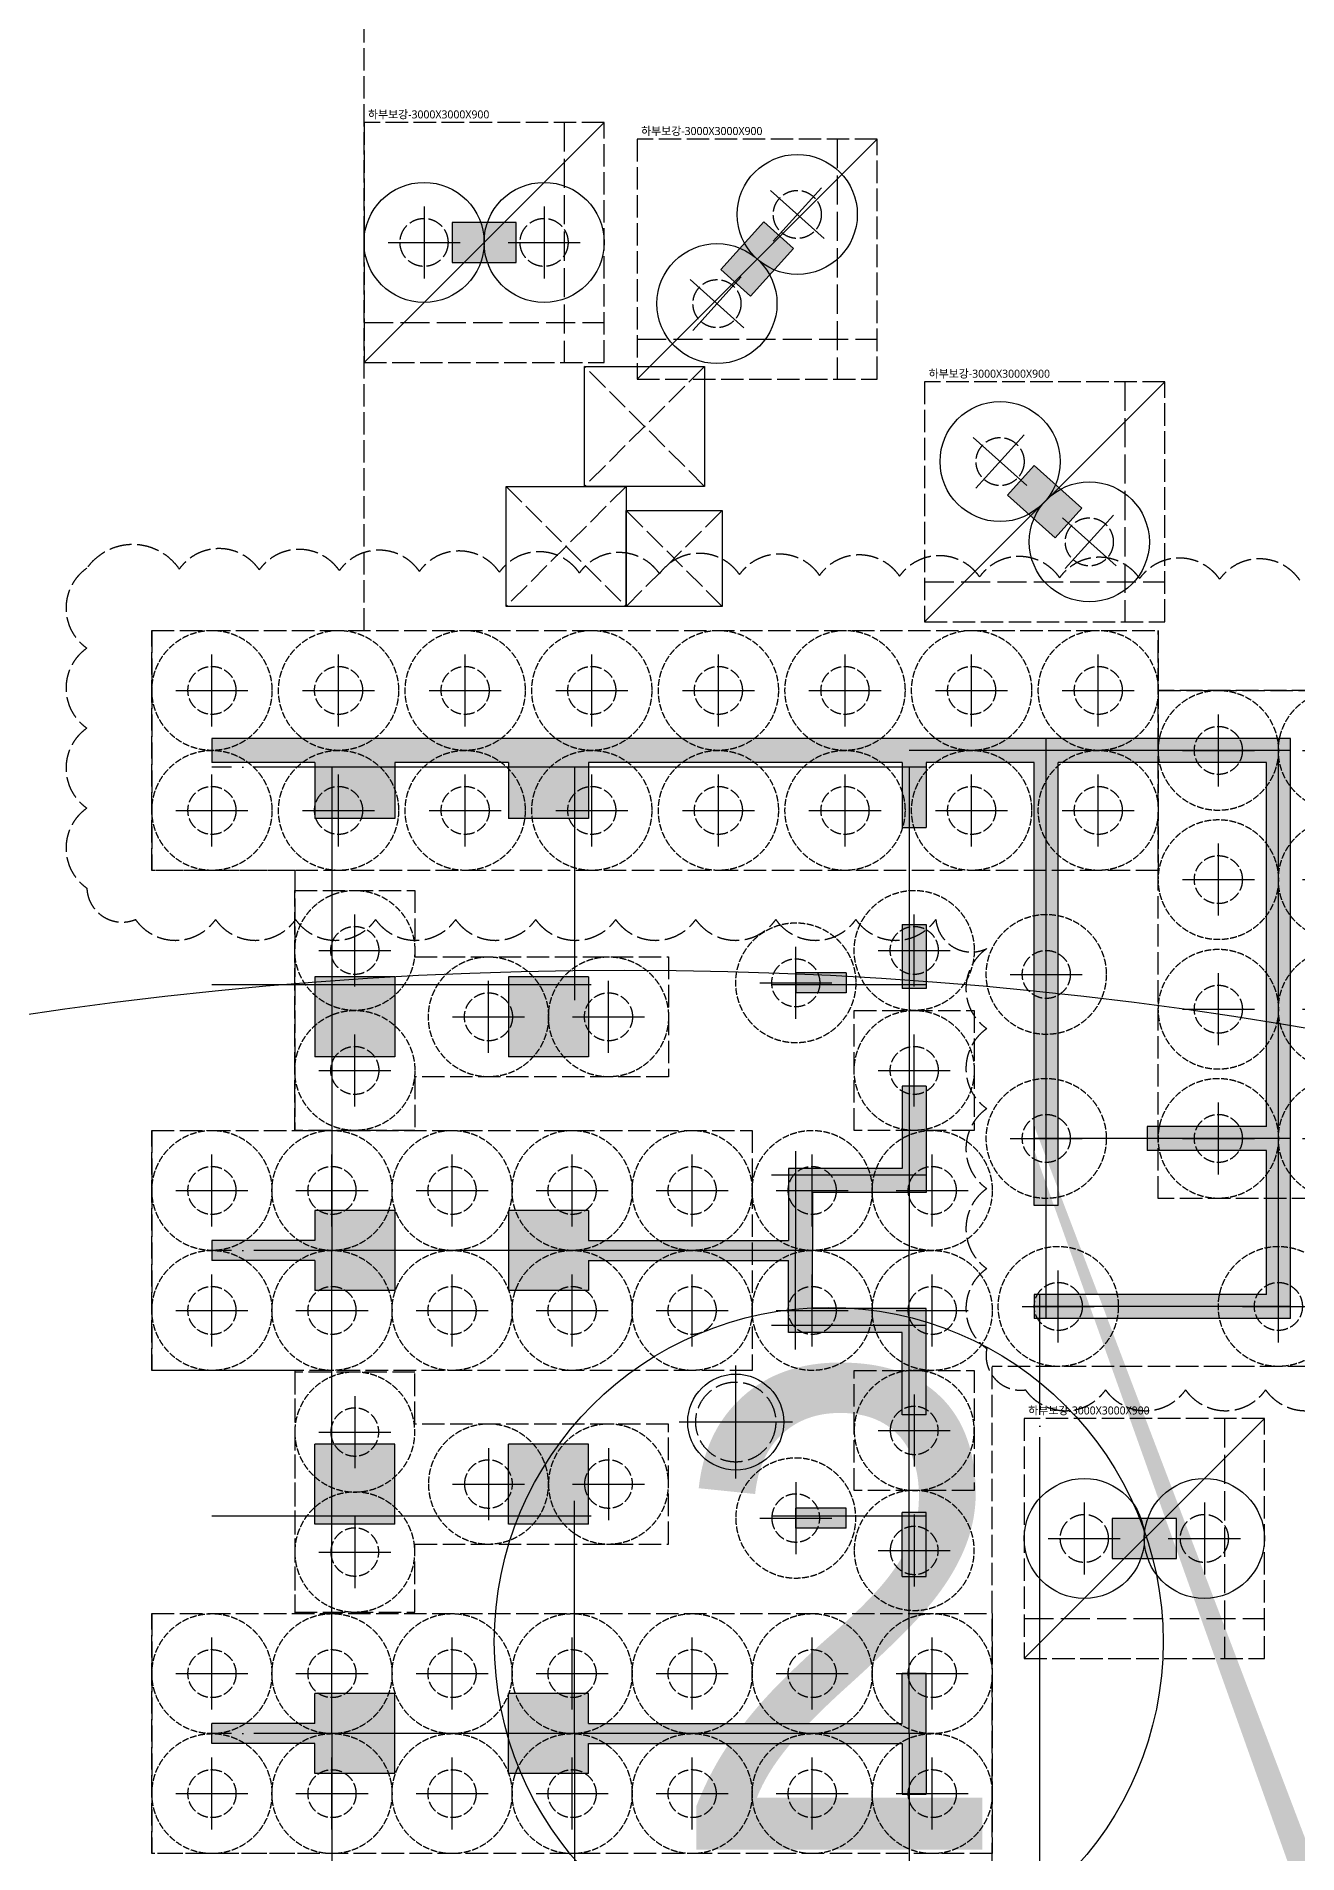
# Model space of a CAD drawing. Header units: millimetres. Extents: x 327808 to 2562540, y -728300 to 402793.
# Drawn here: x 1027270 to 1043029, y -83241 to -60525 of the extents above; entities that cross this region are included whole.
import ezdxf
from ezdxf.enums import TextEntityAlignment as Align

# ---------------------------------------------------------------- set-up
doc = ezdxf.new("R2010")
doc.units = ezdxf.units.MM
doc.header["$LTSCALE"] = 140
for name, pattern in [('CEN', [62, 60, -1, 0, -1]), ('CONTINOUS', [0]), ('HID', [2.5, 2, -0.5])]:
    doc.linetypes.add(name, pattern=pattern)
doc.layers.add('0106', color=30, linetype='HID', plot=False)
doc.layers.add('DEFPOINT', color=144, linetype='Continuous', plot=False)
for name, color, linetype in [('252', 252, 'Continuous'), ('BAR-B', 2, 'HID'), ('CEN', 1, 'CEN'), ('PILE', 3, 'HID'), ('PILE-P', 4, 'HID'), ('WALL', 4, 'Continuous'), ('기초꺽임', 7, 'Continuous'), ('기초연단', 3, 'Continuous'), ('보강구간', 6, 'HID'), ('집수정', 21, 'Continuous'), ('집수정-영구', 1, 'Continuous'), ('집수정-우수', 6, 'Continuous'), ('집수정-주동', 21, 'Continuous'), ('하부보강', 7, 'HID')]:
    doc.layers.add(name, color=color, linetype=linetype)
doc.styles.add('맑은고딕', font='malgun.ttf')
doc.styles.add('울릉도L', font='')
doc.styles.get('울릉도L').set_extended_font_data('Dotum')

# ---------------------------------------------------------------- blocks, each defined once
blk = doc.blocks.new('A$C762E058C')
at = {"layer": '252'}
h = blk.add_hatch(color=256, dxfattribs=at)
h.dxf.hatch_style = 1
h.paths.add_polyline_path([(109600, -22900), (108800, -22900), (108800, -23400), (109600, -23400)])
h.paths.add_polyline_path([(116670, -26473), (116075, -25938), (115741, -26309), (116335, -26845)])
h.paths.add_polyline_path([(112530, -23822), (113066, -23228), (112694, -22893), (112159, -23488)])
h.paths.add_polyline_path([(109700, -15900), (109700, -15100), (109200, -15100), (109200, -15900)])
h.paths.add_polyline_path([(80600, -15900), (80600, -15100), (80100, -15100), (80100, -15900)])
h.paths.add_polyline_path([(73500, -15900), (73500, -15100), (73000, -15100), (73000, -15900)])
h.paths.add_polyline_path([(93700, -15900), (93700, -15100), (93200, -15100), (93200, -15900)])
h.paths.add_polyline_path([(101700, -15900), (101700, -15100), (101200, -15100), (101200, -15900)])
h.paths.add_polyline_path([(85700, -15900), (85700, -15100), (85200, -15100), (85200, -15900)])
h = blk.add_hatch(color=256, dxfattribs=at)
h.dxf.hatch_style = 1
h.paths.add_polyline_path([(124805, -55785), (124805, -55985), (123925, -55985), (123925, -56285), (125305, -56285), (125305, -57445), (126255, -57445), (126255, -63825), (124900, -63825), (124900, -64125), (125200, -64125), (125200, -64625), (125700, -64625), (125700, -64125), (126255, -64125), (126255, -65410), (126505, -65410), (126505, -64125), (127860, -64125), (127860, -63825), (126505, -63825), (126505, -57445), (127455, -57445), (127455, -56285), (128835, -56285), (128835, -55985), (127155, -55985), (127155, -57145), (126380, -57145), (125605, -57145), (125605, -55985), (125605, -55785)])
h.paths.add_polyline_path([(106100, -55300), (105300, -55300), (105300, -55800), (106100, -55800)])
h.paths.add_polyline_path([(105600, -63900), (105800, -63900), (105800, -65410), (106100, -65410), (106100, -64125), (107400, -64125), (107400, -63825), (106100, -63825), (106100, -60730), (109280, -60730), (109280, -60480), (106100, -60480), (106100, -56285), (106915, -56285), (106915, -55985), (105800, -55985), (105800, -63100), (105600, -63100)])
h.paths.add_polyline_path([(133680, -63250), (133480, -63250), (133480, -55950), (133680, -55950), (133680, -55150), (133480, -55150), (133480, -54495), (133180, -54495), (133180, -55985), (132365, -55985), (132365, -56285), (133180, -56285), (133180, -60480), (130000, -60480), (130000, -60730), (133180, -60730), (133180, -63825), (131880, -63825), (131880, -64125), (133180, -64125), (133180, -65410), (133480, -65410), (133480, -64050), (133680, -64050)])
h.paths.add_polyline_path([(117700, -64625), (117700, -63825), (117200, -63825), (117200, -64625)], flags=17)
h.paths.add_polyline_path([(109700, -63825), (109200, -63825), (108910, -63825), (108910, -64125), (109200, -64125), (109200, -64625), (109700, -64625)])
h.paths.add_polyline_path([(124075, -54635), (124375, -54635), (124375, -46185), (117850, -46185), (117850, -45985), (117050, -45985), (117050, -46185), (116075, -46185), (116075, -46485), (116525, -46485), (116525, -49385), (116825, -49385), (116825, -46485), (121375, -46485), (121375, -49085), (117935, -49085), (117935, -49385), (121850, -49385), (121850, -49085), (121675, -49085), (121675, -46485), (124075, -46485), (124075, -49085), (123420, -49085), (123420, -49385), (124075, -49385), (124075, -51585), (123475, -51585), (123475, -51885), (124075, -51885), (124075, -54185), (119175, -54185), (119175, -51885), (119875, -51885), (119875, -51585), (118875, -51585), (118875, -54185), (116525, -54185), (116525, -54485), (124075, -54485)])
h.paths.add_polyline_path([(120965, -51885), (122285, -51885), (122285, -51585), (120965, -51585)], flags=17)
h.paths.add_polyline_path([(114725, -53185), (113725, -53185), (113725, -53885), (110505, -53885), (110505, -53185), (109505, -53185), (109505, -53885), (108085, -53885), (108085, -53185), (107085, -53185), (107085, -53885), (105800, -53885), (105800, -54185), (114725, -54185)])
h.paths.add_polyline_path([(113025, -65410), (112775, -65410), (112775, -64125), (111420, -64125), (111420, -63825), (112775, -63825), (112775, -57445), (111825, -57445), (111825, -56285), (110445, -56285), (110445, -55985), (112125, -55985), (112125, -57145), (112900, -57145), (113675, -57145), (113675, -55985), (115355, -55985), (115355, -56285), (113975, -56285), (113975, -57445), (113025, -57445), (113025, -63825), (114380, -63825), (114380, -64125), (113025, -64125)])
h.paths.add_polyline_path([(119765, -65410), (119515, -65410), (119515, -64125), (118400, -64125), (118400, -63825), (119515, -63825), (119515, -60730), (116520, -60730), (116520, -60480), (119515, -60480), (119515, -56285), (118885, -56285), (118885, -55985), (119640, -55985), (120395, -55985), (120395, -56285), (119765, -56285), (119765, -60480), (122760, -60480), (122760, -60730), (119765, -60730), (119765, -63825), (120880, -63825), (120880, -64125), (119765, -64125)])
h.paths.add_polyline_path([(122390, -64125), (122390, -63825), (122790, -63825), (122790, -64125)])
h.paths.add_polyline_path([(122510, -63125), (122760, -63125), (122760, -61590), (122510, -61590)], flags=17)
h.paths.add_polyline_path([(122510, -56985), (122760, -56985), (122760, -57815), (122510, -57815)], flags=17)
h.paths.add_polyline_path([(121905, -56285), (122705, -56285), (122705, -55985), (121905, -55985)])
h.paths.add_polyline_path([(130370, -64125), (130370, -63825), (129970, -63825), (129970, -64125)])
h.paths.add_polyline_path([(130250, -63125), (130000, -63125), (130000, -61590), (130250, -61590)])
h.paths.add_polyline_path([(130250, -56985), (130000, -56985), (130000, -57815), (130250, -57815)])
h.paths.add_polyline_path([(130855, -56285), (130055, -56285), (130055, -55985), (130855, -55985)], flags=17)
h.paths.add_polyline_path([(116890, -64125), (116890, -63825), (116490, -63825), (116490, -64125)])
h.paths.add_polyline_path([(116770, -63125), (116520, -63125), (116520, -61590), (116770, -61590)])
h.paths.add_polyline_path([(116770, -56985), (116520, -56985), (116520, -57815), (116770, -57815)])
h.paths.add_polyline_path([(117375, -56285), (116575, -56285), (116575, -55985), (117375, -55985)])
h.paths.add_polyline_path([(109030, -63125), (109280, -63125), (109280, -61590), (109030, -61590)], flags=17)
h.paths.add_polyline_path([(109030, -56985), (109280, -56985), (109280, -57815), (109030, -57815)], flags=17)
h.paths.add_polyline_path([(108425, -56285), (109225, -56285), (109225, -55985), (108425, -55985)])
h.paths.add_polyline_path([(125850, -47200), (125050, -47200), (125050, -47700), (125850, -47700)])
h.paths.add_polyline_path([(114725, -50300), (113725, -50300), (113725, -51300), (114725, -51300)])
h.paths.add_polyline_path([(110505, -50300), (109505, -50300), (109505, -51300), (110505, -51300)])
h.paths.add_polyline_path([(108085, -50300), (107085, -50300), (107085, -51300), (108085, -51300)])
h.paths.add_polyline_path([(110505, -45410), (109505, -45410), (109505, -44410), (110505, -44410)])
h.paths.add_polyline_path([(108085, -45410), (107085, -45410), (107085, -44410), (108085, -44410)])
h.paths.add_polyline_path([(110505, -48330), (109505, -48330), (109505, -47330), (110505, -47330), (110505, -47705), (113005, -47705), (113005, -46805), (114425, -46805), (114425, -45775), (114725, -45775), (114725, -47105), (113305, -47105), (113305, -47830), (113305, -48555), (114725, -48555), (114725, -49850), (114425, -49850), (114425, -48855), (113005, -48855), (113005, -47955), (110505, -47955)])
h.paths.add_polyline_path([(108085, -48330), (107085, -48330), (107085, -47955), (105800, -47955), (105800, -47705), (107085, -47705), (107085, -47330), (108085, -47330)])
h.paths.add_polyline_path([(113725, -44360), (113725, -44610), (113095, -44610), (113095, -44360)])
h.paths.add_polyline_path([(114425, -43755), (114425, -44555), (114725, -44555), (114725, -43755)])
h.paths.add_polyline_path([(133850, -47200), (133050, -47200), (133050, -47700), (133850, -47700)])
h.paths.add_polyline_path([(125850, -39100), (125050, -39100), (125050, -39600), (125850, -39600)])
h.paths.add_polyline_path([(117850, -39100), (117050, -39100), (117050, -39600), (117850, -39600)], flags=17)
h.paths.add_polyline_path([(117485, -34200), (117485, -34500), (118975, -34500), (118975, -36300), (116075, -36300), (116075, -36600), (119275, -36600), (119275, -29350), (105800, -29350), (105800, -29650), (107085, -29650), (107085, -30350), (108085, -30350), (108085, -29650), (109505, -29650), (109505, -30350), (110505, -30350), (110505, -29650), (114425, -29650), (114425, -30465), (114725, -30465), (114725, -29650), (116075, -29650), (116075, -35190), (116375, -35190), (116375, -29650), (118975, -29650), (118975, -34200)])
h.paths.add_polyline_path([(110505, -41290), (109505, -41290), (109505, -42290), (110505, -42290), (110505, -41915), (114425, -41915), (114425, -42545), (114725, -42545), (114725, -41790), (114725, -41035), (114425, -41035), (114425, -41665), (110505, -41665)])
h.paths.add_polyline_path([(108085, -41290), (107085, -41290), (107085, -41665), (105800, -41665), (105800, -41915), (107085, -41915), (107085, -42290), (108085, -42290)])
h.paths.add_polyline_path([(110505, -38170), (109505, -38170), (109505, -39170), (110505, -39170)])
h.paths.add_polyline_path([(108085, -38170), (107085, -38170), (107085, -39170), (108085, -39170)])
h.paths.add_polyline_path([(110505, -36250), (109505, -36250), (109505, -35250), (110505, -35250), (110505, -35625), (113005, -35625), (113005, -34725), (114425, -34725), (114425, -33695), (114725, -33695), (114725, -35025), (113305, -35025), (113305, -35750), (113305, -36475), (114725, -36475), (114725, -37805), (114425, -37805), (114425, -36775), (113005, -36775), (113005, -35875), (110505, -35875)])
h.paths.add_polyline_path([(108085, -36250), (107085, -36250), (107085, -35875), (105800, -35875), (105800, -35625), (107085, -35625), (107085, -35250), (108085, -35250)])
h.paths.add_polyline_path([(110505, -33330), (109505, -33330), (109505, -32330), (110505, -32330)], flags=17)
h.paths.add_polyline_path([(108085, -33330), (107085, -33330), (107085, -32330), (108085, -32330)], flags=17)
h.paths.add_polyline_path([(113725, -39220), (113725, -38970), (113095, -38970), (113095, -39220)])
h.paths.add_polyline_path([(114425, -39825), (114425, -39025), (114725, -39025), (114725, -39825)])
h.paths.add_polyline_path([(113725, -32280), (113725, -32530), (113095, -32530), (113095, -32280)], flags=17)
h.paths.add_polyline_path([(114425, -31675), (114425, -32475), (114725, -32475), (114725, -31675)], flags=17)
edge = h.paths.add_edge_path()
edge.add_line((121375, -49385), (121850, -49385))
edge.add_line((116075, -34200), (116075, -34500))
blk = doc.blocks.new('PILE-600')
at = {"layer": 'DEFPOINT', "color": 173, "linetype": 'HID', "ltscale": 0.3}
blk.add_circle((0, 0), 750, dxfattribs=at)
at = {"layer": 'PILE', "linetype": 'Continuous'}
for p, q in [((0, -450), (0, 450)), ((-450, 0), (450, 0))]:
    blk.add_line(p, q, dxfattribs=at)
at = {"layer": 'PILE', "ltscale": 0.5}
blk.add_circle((0, 0), 300, dxfattribs=at)
blk = doc.blocks.new('집수정-주동')
at = {"layer": '집수정-주동'}
for p, q in [((0, 707), (0, -707)), ((707, 0), (-707, 0))]:
    blk.add_line(p, q, dxfattribs=at)
blk.add_circle((0, 0), 600, dxfattribs=at)
at = {"layer": '집수정-주동', "linetype": 'HID'}
blk.add_circle((0, 0), 500, dxfattribs=at)
blk = doc.blocks.new('PILE-P')
at = {"layer": 'DEFPOINT'}
blk.add_circle((0, 0), 750, dxfattribs=at)
at = {"layer": 'PILE-P', "color": 4, "linetype": 'CONTINOUS'}
for p, q in [((0, -450), (0, 450)), ((-450, 0), (450, 0))]:
    blk.add_line(p, q, dxfattribs=at)
at = {"layer": 'PILE-P', "linetype": 'HID', "ltscale": 0.7}
blk.add_circle((0, 0), 300, dxfattribs=at)
blk = doc.blocks.new('집수정-1.5x1.5-영구')
at = {"layer": '집수정-영구', "linetype": 'HID'}
for p, q in [((1500, 0), (0, 1500)), ((0, 0), (1500, 1500))]:
    blk.add_line(p, q, dxfattribs=at)
at = {"layer": '집수정-영구'}
blk.add_lwpolyline([(0, 0), (0, 1500), (1500, 1500), (1500, 0)], close=True, dxfattribs=at)
blk = doc.blocks.new('영구집수정')
at = {"layer": '집수정-영구', "rotation": 180}
blk.add_blockref('집수정-1.5x1.5-영구', (110975, -26200), dxfattribs=at)
blk = doc.blocks.new('집수정-1.2x1.2')
at = {"layer": '집수정'}
for p, q in [((0, 0), (0, 1200)), ((0, 1200), (1200, 1200)), ((1200, 1200), (1200, 0)), ((1200, 0), (0, 0))]:
    blk.add_line(p, q, dxfattribs=at)
at = {"layer": '집수정', "linetype": 'HID'}
for p, q in [((0, 0), (1200, 1200)), ((0, 1200), (1200, 0))]:
    blk.add_line(p, q, dxfattribs=at)
blk = doc.blocks.new('하부보강')
at = {"layer": 'BAR-B', "ltscale": 1.3}
for p, q in [((1000, 1500), (1000, -1500)), ((-1500, -1000), (1500, -1000))]:
    blk.add_line(p, q, dxfattribs=at)
at = {"layer": 'DEFPOINT'}
blk.add_line((1500, 1500), (-1500, -1500), dxfattribs=at)
at = {"layer": '하부보강', "linetype": 'HID'}
blk.add_lwpolyline([(-1500, -1500), (1500, -1500), (1500, 1500), (-1500, 1500)], close=True, dxfattribs=at)
at = {"layer": 'DEFPOINT', "color": 1, "style": '맑은고딕'}
blk.add_text('하부보강-3000X3000X900', height=100, dxfattribs=at).set_placement((-1450, 1600), align=Align.MIDDLE_LEFT)

msp = doc.modelspace()

# ---------------------------------------------------------------- linework, layer by layer
at = {"layer": '0106'}
msp.add_lwpolyline([(1043054.9, -67321.5, 0.5205671), (1042054.9, -67311.6, 0.5205671), (1041055, -67301.8, 0.5205671), (1040055, -67292, 0.5205671), (1039055.1, -67282.1, 0.5205671), (1038055.1, -67272.3, 0.5205671), (1037055.2, -67262.5, 0.5205671), (1036055.2, -67252.6, 0.5205671), (1035055.3, -67242.8, 0.5205671), (1034055.3, -67232.9, 0.5205671), (1033055.4, -67223.1, 0.5205671), (1032055.4, -67213.3, 0.5205671), (1031055.5, -67203.4, 0.5205671), (1030055.5, -67193.6, 0.5205671), (1029055.6, -67183.8, 0.5205671), (1027900.9, -67172.4, 0.5205671), (1027900.9, -68172.4, 0.5205671), (1027900.9, -69172.4, 0.5205671), (1027900.9, -70172.4, 0.5205671), (1027900.9, -71172.4, 0.5205671), (1028509, -71564.4, 0.5205671), (1029509, -71564.4, 0.5205671), (1030509, -71564.4, 0.5205671), (1031509, -71564.4, 0.5205671), (1032509, -71564.4, 0.5205671), (1033509, -71564.4, 0.5205671), (1034509, -71564.4, 0.5205671), (1035509, -71564.4, 0.5205671), (1036509, -71564.4, 0.5205671), (1037509, -71564.4, 0.5205671), (1038509, -71564.4, 0.5205671), (1039145.2, -71928.1, 0.5205671), (1039145.2, -72928.1, 0.5205671), (1039145.2, -73928.1, 0.5205671), (1039145.2, -74928.1, 0.5205671), (1039145.2, -75928.1, 0.5205671), (1039145.2, -76928.1, 0.5205671), (1039629.5, -77443.8, 0.5205671), (1040629.5, -77443.8, 0.5205671), (1041629.5, -77443.8, 0.5205671), (1042629.5, -77443.8, 0.5205671), (1043629.5, -77443.8, 0.5205671)], format="xyb", dxfattribs=at)
at = {"layer": 'CEN'}
for p, q in [((1042488.7, -69450.8), (1038173.7, -69450.8)), ((1042938.7, -69450.8), (1038173.7, -69450.8)), ((1039888.7, -76550.8), (1039888.7, -69300.8)), ((1042788.7, -76550.8), (1042788.7, -69300.8)), ((1038388.7, -69660.8), (1029463.7, -69660.8)), ((1030963.7, -69660.8), (1030963.7, -75700.8)), ((1033993.7, -69660.8), (1033993.7, -72570.8)), ((1038173.7, -69660.8), (1038173.7, -75700.8)), ((1034203.7, -72380.8), (1029463.7, -72380.8)), ((1038388.7, -72380.8), (1036453.7, -72380.8)), ((1036753.7, -74460.8), (1036753.7, -75700.8)), ((1042938.7, -74300.8), (1039738.7, -74300.8)), ((1038388.7, -74760.8), (1036453.7, -74760.8)), ((1038388.7, -75700.8), (1029463.7, -75700.8)), ((1038388.7, -75700.8), (1029463.7, -75700.8)), ((1030963.7, -81740.8), (1030963.7, -75700.8)), ((1036753.7, -76940.8), (1036753.7, -75700.8)), ((1038173.7, -81740.8), (1038173.7, -75700.8)), ((1039808.7, -86435.8), (1039808.7, -76250.8)), ((1042938.7, -76400.8), (1039738.7, -76400.8)), ((1038388.7, -76640.8), (1036453.7, -76640.8)), ((1034203.7, -79020.8), (1029463.7, -79020.8)), ((1033993.7, -81740.8), (1033993.7, -78830.8)), ((1038388.7, -79020.8), (1036453.7, -79020.8)), ((1038388.7, -81740.8), (1029463.7, -81740.8)), ((1038388.7, -81740.8), (1029463.7, -81740.8)), ((1030963.7, -81740.8), (1030963.7, -87780.8)), ((1033993.7, -81740.8), (1033993.7, -84650.8)), ((1038173.7, -81740.8), (1038173.7, -87780.8))]:
    msp.add_line(p, q, dxfattribs=at)
at = {"layer": 'WALL'}
for p, q in [((1032463.7, -62850.8), (1032463.7, -63350.8)), ((1033263.7, -62850.8), (1032463.7, -62850.8)), ((1033263.7, -63350.8), (1033263.7, -62850.8)), ((1036357.7, -62844.1), (1035822.4, -63438.6)), ((1036729.3, -63178.6), (1036357.7, -62844.1)), ((1032463.7, -63350.8), (1033263.7, -63350.8)), ((1036194, -63773.1), (1036729.3, -63178.6)), ((1035822.4, -63438.6), (1036194, -63773.1)), ((1039739, -65888.6), (1039404.5, -66260.2)), ((1040333.5, -66423.9), (1039739, -65888.6)), ((1039404.5, -66260.2), (1039999, -66795.5)), ((1039999, -66795.5), (1040333.5, -66423.9)), ((1029463.7, -69300.8), (1029463.7, -69600.8)), ((1042938.7, -69300.8), (1029463.7, -69300.8)), ((1042938.7, -76550.8), (1042938.7, -69300.8)), ((1030748.7, -69600.8), (1029463.7, -69600.8)), ((1030748.7, -69600.8), (1030748.7, -70300.8)), ((1031748.7, -69600.8), (1031748.7, -70300.8)), ((1033168.7, -69600.8), (1031748.7, -69600.8)), ((1033168.7, -69600.8), (1033168.7, -70300.8)), ((1038088.7, -69600.8), (1034168.7, -69600.8)), ((1034168.7, -69600.8), (1034168.7, -70300.8)), ((1038088.7, -69600.8), (1038088.7, -70415.8)), ((1039738.7, -69600.8), (1038388.7, -69600.8)), ((1038388.7, -69600.8), (1038388.7, -70415.8)), ((1039738.7, -75140.8), (1039738.7, -69600.8)), ((1040038.7, -75140.8), (1040038.7, -69600.8)), ((1042638.7, -69600.8), (1040038.7, -69600.8)), ((1042638.7, -74150.8), (1042638.7, -69600.8)), ((1031748.7, -70300.8), (1030748.7, -70300.8)), ((1034168.7, -70300.8), (1033168.7, -70300.8)), ((1038088.7, -70415.8), (1038388.7, -70415.8)), ((1038088.7, -71625.8), (1038388.7, -71625.8)), ((1038088.7, -71625.8), (1038088.7, -72425.8)), ((1038388.7, -71625.8), (1038388.7, -72425.8)), ((1037388.7, -72230.8), (1036758.7, -72230.8)), ((1036758.7, -72230.8), (1036758.7, -72480.8)), ((1037388.7, -72230.8), (1037388.7, -72480.8)), ((1031748.7, -72280.8), (1030748.7, -72280.8)), ((1030748.7, -72280.8), (1030748.7, -73280.8)), ((1031748.7, -72280.8), (1031748.7, -73280.8)), ((1034168.7, -72280.8), (1033168.7, -72280.8)), ((1033168.7, -72280.8), (1033168.7, -73280.8)), ((1034168.7, -72280.8), (1034168.7, -73280.8)), ((1038388.7, -72425.8), (1038088.7, -72425.8)), ((1037388.7, -72480.8), (1036758.7, -72480.8)), ((1031748.7, -73280.8), (1030748.7, -73280.8)), ((1034168.7, -73280.8), (1033168.7, -73280.8)), ((1038388.7, -73645.8), (1038088.7, -73645.8)), ((1038088.7, -73645.8), (1038088.7, -74675.8)), ((1038388.7, -73645.8), (1038388.7, -74975.8)), ((1039738.7, -74150.8), (1039738.7, -74450.8)), ((1042638.7, -74150.8), (1041148.7, -74150.8)), ((1041148.7, -74150.8), (1041148.7, -74450.8)), ((1042638.7, -74450.8), (1041148.7, -74450.8)), ((1042638.7, -76250.8), (1042638.7, -74450.8)), ((1036668.7, -74675.8), (1036668.7, -75575.8)), ((1038088.7, -74675.8), (1036668.7, -74675.8)), ((1036968.7, -74975.8), (1036968.7, -75700.8)), ((1038388.7, -74975.8), (1036968.7, -74975.8)), ((1040038.7, -75140.8), (1039738.7, -75140.8)), ((1031748.7, -75200.8), (1030748.7, -75200.8)), ((1030748.7, -75200.8), (1030748.7, -75575.8)), ((1031748.7, -75200.8), (1031748.7, -76200.8)), ((1034168.7, -75200.8), (1033168.7, -75200.8)), ((1033168.7, -75200.8), (1033168.7, -76200.8)), ((1034168.7, -75200.8), (1034168.7, -75575.8)), ((1029463.7, -75575.8), (1029463.7, -75825.8)), ((1030748.7, -75575.8), (1029463.7, -75575.8)), ((1034168.7, -75575.8), (1036668.7, -75575.8)), ((1030748.7, -75825.8), (1029463.7, -75825.8)), ((1030748.7, -75825.8), (1030748.7, -76200.8)), ((1034168.7, -75825.8), (1036668.7, -75825.8)), ((1034168.7, -75825.8), (1034168.7, -76200.8)), ((1036668.7, -76725.8), (1036668.7, -75825.8)), ((1036968.7, -76425.8), (1036968.7, -75700.8)), ((1031748.7, -76200.8), (1030748.7, -76200.8)), ((1034168.7, -76200.8), (1033168.7, -76200.8)), ((1042638.7, -76250.8), (1039738.7, -76250.8)), ((1039738.7, -76250.8), (1039738.7, -76550.8)), ((1038388.7, -76425.8), (1036968.7, -76425.8)), ((1038388.7, -77755.8), (1038388.7, -76425.8)), ((1042938.7, -76550.8), (1039738.7, -76550.8)), ((1038088.7, -76725.8), (1036668.7, -76725.8)), ((1038088.7, -77755.8), (1038088.7, -76725.8)), ((1038388.7, -77755.8), (1038088.7, -77755.8)), ((1030748.7, -79120.8), (1030748.7, -78120.8)), ((1031748.7, -78120.8), (1030748.7, -78120.8)), ((1031748.7, -79120.8), (1031748.7, -78120.8)), ((1033168.7, -79120.8), (1033168.7, -78120.8)), ((1034168.7, -78120.8), (1033168.7, -78120.8)), ((1034168.7, -79120.8), (1034168.7, -78120.8)), ((1037388.7, -78920.8), (1036758.7, -78920.8)), ((1036758.7, -79170.8), (1036758.7, -78920.8)), ((1037388.7, -79170.8), (1037388.7, -78920.8)), ((1038388.7, -78975.8), (1038088.7, -78975.8)), ((1038088.7, -79775.8), (1038088.7, -78975.8)), ((1038388.7, -79775.8), (1038388.7, -78975.8)), ((1031748.7, -79120.8), (1030748.7, -79120.8)), ((1034168.7, -79120.8), (1033168.7, -79120.8)), ((1037388.7, -79170.8), (1036758.7, -79170.8)), ((1040713.7, -79050.8), (1040713.7, -79550.8)), ((1041513.7, -79050.8), (1040713.7, -79050.8)), ((1041513.7, -79550.8), (1041513.7, -79050.8)), ((1040713.7, -79550.8), (1041513.7, -79550.8)), ((1038088.7, -79775.8), (1038388.7, -79775.8)), ((1038088.7, -80985.8), (1038388.7, -80985.8)), ((1038088.7, -81615.8), (1038088.7, -80985.8)), ((1038388.7, -81740.8), (1038388.7, -80985.8)), ((1030748.7, -81615.8), (1030748.7, -81240.8)), ((1031748.7, -81240.8), (1030748.7, -81240.8)), ((1031748.7, -82240.8), (1031748.7, -81240.8)), ((1033168.7, -82240.8), (1033168.7, -81240.8)), ((1034168.7, -81240.8), (1033168.7, -81240.8)), ((1034168.7, -81615.8), (1034168.7, -81240.8)), ((1029463.7, -81865.8), (1029463.7, -81615.8)), ((1030748.7, -81615.8), (1029463.7, -81615.8)), ((1034168.7, -81615.8), (1038088.7, -81615.8)), ((1038388.7, -81740.8), (1038388.7, -82495.8)), ((1030748.7, -81865.8), (1029463.7, -81865.8)), ((1030748.7, -82240.8), (1030748.7, -81865.8)), ((1034168.7, -81865.8), (1038088.7, -81865.8)), ((1034168.7, -82240.8), (1034168.7, -81865.8)), ((1038088.7, -81865.8), (1038088.7, -82495.8)), ((1031748.7, -82240.8), (1030748.7, -82240.8)), ((1034168.7, -82240.8), (1033168.7, -82240.8)), ((1038088.7, -82495.8), (1038388.7, -82495.8))]:
    msp.add_line(p, q, dxfattribs=at)
at = {"layer": '기초꺽임', "color": 240, "true_color": 0xed1f24}
msp.add_circle((1034617.9, -122196.9), 50000, dxfattribs=at)
at = {"layer": '기초꺽임', "color": 0, "linetype": 'ByBlock'}
msp.add_circle((1037170.2, -80592.4), 4178.7, dxfattribs=at)
at = {"layer": '기초연단', "linetype": 'HID'}
for p, q in [((1031363.7, -67950.8), (1031363.7, -56950.8)), ((1028713.7, -67950.8), (1041288.7, -67950.8)), ((1028713.7, -67950.8), (1028713.7, -70950.8)), ((1041288.7, -68700.8), (1041288.7, -67950.8)), ((1044288.7, -68700.8), (1041288.7, -68700.8)), ((1030498.7, -70950.8), (1028713.7, -70950.8)), ((1030498.7, -70950.8), (1030498.7, -74200.8)), ((1028713.7, -74200.8), (1030498.7, -74200.8)), ((1028713.7, -74200.8), (1028713.7, -77200.8)), ((1030498.7, -77200.8), (1028713.7, -77200.8)), ((1030498.7, -77200.8), (1030498.7, -80240.8)), ((1039213.7, -84785.8), (1039213.7, -77150.8)), ((1043538.7, -77150.8), (1039213.7, -77150.8)), ((1028713.7, -80240.8), (1030498.7, -80240.8)), ((1028713.7, -80240.8), (1028713.7, -83240.8)), ((1030498.7, -83240.8), (1028713.7, -83240.8))]:
    msp.add_line(p, q, dxfattribs=at)
at = {"layer": '보강구간'}
for points in [[(1028713.7, -70950.8), (1028713.7, -67950.8), (1041288.7, -67950.8), (1041288.7, -70950.8)], [(1044288.7, -75050.8), (1041288.7, -75050.8), (1041288.7, -68700.8), (1044288.7, -68700.8)], [(1038988.7, -74200.8), (1037488.7, -74200.8), (1037488.7, -72700.8), (1038988.7, -72700.8)], [(1028713.7, -77200.8), (1028713.7, -74200.8), (1036213.7, -74200.8), (1036213.7, -77200.8)], [(1038988.7, -78700.8), (1037488.7, -78700.8), (1037488.7, -77200.8), (1038988.7, -77200.8)], [(1028713.7, -83240.8), (1028713.7, -80240.8), (1039213.7, -80240.8), (1039213.7, -83240.8)]]:
    msp.add_lwpolyline(points, close=True, dxfattribs=at)
for points in [[(1031998.7, -73530.8), (1031998.7, -74200.8), (1030498.7, -74200.8), (1030498.7, -71200.8), (1031998.7, -71200.8), (1031998.7, -72030.8), (1035168.7, -72030.8), (1035168.7, -73530.8), (1031998.7, -73530.8)], [(1031998.7, -77870.8), (1031998.7, -77220.8), (1030498.7, -77220.8), (1030498.7, -80220.8), (1031998.7, -80220.8), (1031998.7, -79370.8), (1035168.7, -79370.8), (1035168.7, -77870.8), (1031998.7, -77870.8)]]:
    msp.add_lwpolyline(points, dxfattribs=at)
at = {"layer": '집수정-우수', "linetype": 'HID'}
for p, q in [((1035618.7, -64650.8), (1034118.7, -66150.8)), ((1035618.7, -66150.8), (1034118.7, -64650.8))]:
    msp.add_line(p, q, dxfattribs=at)
at = {"layer": '집수정-우수'}
msp.add_lwpolyline([(1035618.7, -66150.8), (1034118.7, -66150.8), (1034118.7, -64650.8), (1035618.7, -64650.8)], close=True, dxfattribs=at)

# ---------------------------------------------------------------- block references
at = {"layer": '252'}
msp.add_blockref('A$C762E058C', (923663.7, -39950.8), dxfattribs=at)
at = {"layer": 'PILE'}
for p in [(1029463.7, -68700.8), (1031045.7, -68700.8), (1032627.7, -68700.8), (1034209.7, -68700.8), (1035791.7, -68700.8), (1037373.7, -68700.8), (1038955.7, -68700.8), (1040538.7, -68700.8), (1042038.7, -69450.8), (1043538.7, -69450.8), (1029463.7, -70200.8), (1031045.7, -70200.8), (1032627.7, -70200.8), (1034209.7, -70200.8), (1035791.7, -70200.8), (1037373.7, -70200.8), (1038955.7, -70200.8), (1040538.7, -70200.8), (1042038.7, -71065.8), (1043538.7, -71065.8), (1031248.7, -71950.8), (1038238.7, -71950.8), (1039888.7, -72250.8), (1036758.7, -72355.8), (1042038.7, -72685.8), (1043538.7, -72685.8), (1032918.7, -72780.8), (1034418.7, -72780.8), (1031248.7, -73450.8), (1038238.7, -73450.8), (1039888.7, -74300.8), (1042038.7, -74300.8), (1043538.7, -74300.8), (1029463.7, -74950.8), (1030963.7, -74950.8), (1032463.7, -74950.8), (1033963.7, -74950.8), (1035463.7, -74950.8), (1036963.7, -74950.8), (1038463.7, -74950.8), (1029463.7, -76450.8), (1030963.7, -76450.8), (1032463.7, -76450.8), (1033963.7, -76450.8), (1035463.7, -76450.8), (1036963.7, -76450.8), (1038463.7, -76450.8), (1040038.7, -76400.8), (1042788.7, -76400.8), (1029463.7, -80990.8), (1030963.7, -80990.8), (1032463.7, -80990.8), (1033963.7, -80990.8), (1035463.7, -80990.8), (1036963.7, -80990.8), (1038463.7, -80990.8), (1029463.7, -82490.8), (1030963.7, -82490.8), (1032463.7, -82490.8), (1033963.7, -82490.8), (1035463.7, -82490.8), (1036963.7, -82490.8), (1038463.7, -82490.8)]:
    msp.add_blockref('PILE-600', p, dxfattribs=at)
at = {"layer": 'PILE', "xscale": -1, "rotation": 180}
for p in [(1031248.7, -77970.8), (1038238.7, -77950.8), (1032918.7, -78620.8), (1034418.7, -78620.8), (1036758.7, -79045.8), (1031248.7, -79470.8), (1038238.7, -79450.8)]:
    msp.add_blockref('PILE-600', p, dxfattribs=at)
at = {"layer": 'PILE-P'}
for p, rotation in [((1036777.7, -62751.2), 318.000000000012), ((1032113.7, -63100.8), 270), ((1033613.7, -63100.8), 270), ((1035774, -63866), 318.000000000012), ((1039311.6, -65840.2), 227.999999999997), ((1040426.4, -66843.9), 227.999999999997), ((1040363.7, -79300.8), 270), ((1041863.7, -79300.8), 270)]:
    msp.add_blockref('PILE-P', p, dxfattribs=dict(at, rotation=rotation))
at = {"layer": '집수정', "rotation": 90.00000000000001}
msp.add_blockref('집수정-1.2x1.2', (1035838.7, -67650.8), dxfattribs=at)
at = {"layer": '집수정-영구'}
msp.add_blockref('영구집수정', (923663.7, -39950.8), dxfattribs=at)
at = {"layer": '집수정-주동', "rotation": 270}
msp.add_blockref('집수정-주동', (1036008.7, -77845.8), dxfattribs=at)
at = {"layer": '하부보강'}
for p in [(1032863.7, -63100.8), (1036275.9, -63308.6), (1039869, -66342), (1041113.7, -79300.8)]:
    msp.add_blockref('하부보강', p, dxfattribs=at)

# ---------------------------------------------------------------- texts
at = {"color": 0, "style": '울릉도L'}
msp.add_text('2', height=6000, dxfattribs=at).set_placement((1035120.3, -83191.2))

doc.saveas('drawing.dxf')
